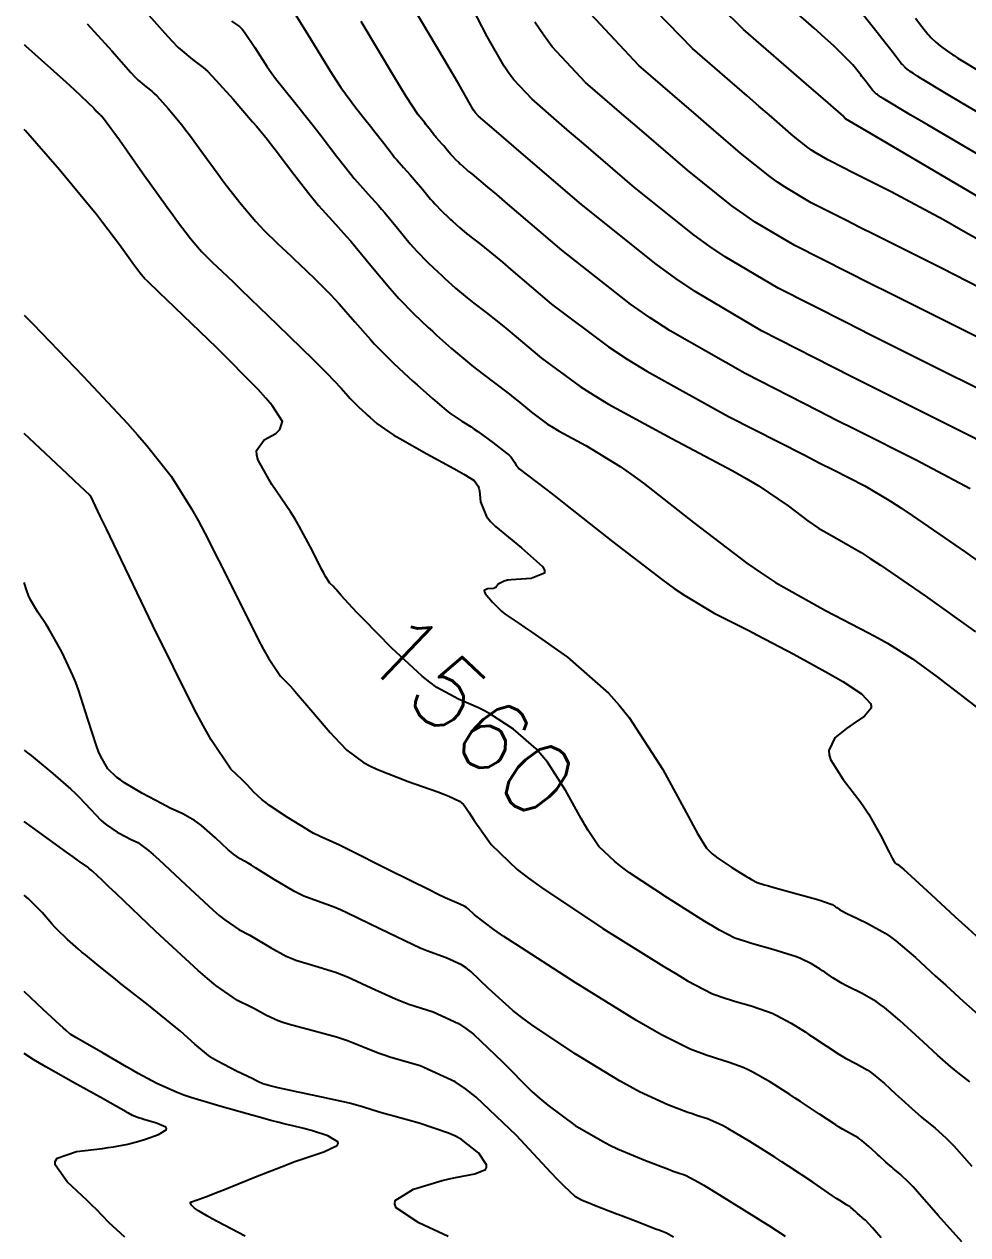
# Model space of a CAD drawing. Header units: metres. Extents: x 837117 to 838479, y 1189012 to 1191015.
# Drawn here: x 837476.5 to 837526.6, y 1190600.8 to 1190665.1 of the extents above; entities that cross this region are included whole.
import ezdxf

# ---------------------------------------------------------------- set-up
doc = ezdxf.new("R2010")
doc.units = ezdxf.units.M
doc.header["$LTSCALE"] = 0.3
doc.layers.add('COTAS 10', color=1, linetype='Continuous')
doc.layers.add('COTAS INT', color=252, linetype='Continuous')
doc.styles.get("Standard").update_dxf_attribs({"font": 'simplex.shx'})

msp = doc.modelspace()

# ---------------------------------------------------------------- linework, layer by layer
at = {"layer": 'COTAS 10'}
for points in [[(837490.445, 1190666.369), (837491.579, 1190664.543), (837492.777, 1190662.58), (837493.062, 1190662.136), (837493.328, 1190661.735), (837494.118, 1190660.647), (837494.746, 1190659.867), (837494.909, 1190659.661), (837495.067, 1190659.459), (837495.599, 1190658.765), (837496.065, 1190658.163), (837496.182, 1190658.018), (837496.294, 1190657.884), (837496.654, 1190657.479), (837497.005, 1190657.094), (837497.112, 1190656.972), (837497.222, 1190656.843), (837497.653, 1190656.32), (837498.089, 1190655.797), (837498.202, 1190655.668), (837498.313, 1190655.545), (837498.686, 1190655.158), (837499.046, 1190654.817), (837499.147, 1190654.723), (837499.25, 1190654.629), (837499.628, 1190654.292), (837500.021, 1190653.96), (837500.133, 1190653.869), (837500.246, 1190653.779), (837500.664, 1190653.458), (837501.515, 1190652.768), (837501.9, 1190652.445), (837502.351, 1190652.065), (837504.518, 1190650.214), (837507.535, 1190647.947), (837508.521, 1190647.304), (837509.572, 1190646.655), (837513.913, 1190644.258), (837517.922, 1190642.208), (837518.764, 1190641.778), (837519.49, 1190641.408), (837521.143, 1190640.571), (837522.507, 1190639.759), (837523.051, 1190639.405), (837523.666, 1190638.995), (837526.488, 1190637.048), (837529.508, 1190634.897)], [(837529.32, 1190650.015), (837525.258, 1190652.111), (837521.686, 1190653.899), (837520.89, 1190654.299), (837520.178, 1190654.657), (837518.302, 1190655.608), (837516.917, 1190656.425), (837516.515, 1190656.7), (837516.104, 1190656.996), (837514.552, 1190658.238), (837512.746, 1190659.793), (837512.176, 1190660.285), (837511.575, 1190660.804), (837509.151, 1190662.901), (837506.598, 1190665.631)], [(837523.831, 1190665.419), (837524.171, 1190664.973), (837524.497, 1190664.564), (837524.58, 1190664.468), (837524.659, 1190664.381), (837524.917, 1190664.128), (837525.155, 1190663.934), (837525.221, 1190663.883), (837525.288, 1190663.834), (837525.529, 1190663.663), (837525.763, 1190663.507), (837525.824, 1190663.466), (837525.884, 1190663.426), (837526.089, 1190663.289), (837527.382, 1190662.516)], [(837526.73, 1190608.897), (837526.091, 1190609.399), (837525.906, 1190609.551), (837525.719, 1190609.709), (837525.014, 1190610.326), (837524.266, 1190611.005), (837524.051, 1190611.202), (837523.832, 1190611.402), (837523.014, 1190612.159), (837522.189, 1190612.857), (837521.967, 1190613.02), (837521.746, 1190613.171), (837520.97, 1190613.609), (837520.275, 1190613.952), (837520.105, 1190614.043), (837519.946, 1190614.132), (837519.451, 1190614.438), (837519.017, 1190614.729), (837518.895, 1190614.809), (837518.772, 1190614.888), (837518.322, 1190615.171), (837517.73, 1190615.458), (837517.517, 1190615.54), (837517.283, 1190615.624), (837516.261, 1190615.934), (837515.246, 1190616.221), (837515.015, 1190616.29), (837514.807, 1190616.354), (837514.239, 1190616.545), (837513.432, 1190616.968), (837513.073, 1190617.179), (837512.656, 1190617.43), (837510.661, 1190618.672), (837508.656, 1190620.009), (837508.233, 1190620.32), (837507.867, 1190620.604), (837507.022, 1190621.415), (837506.465, 1190622.257), (837506.281, 1190622.561), (837506.211, 1190622.682), (837506.085, 1190622.896), (837505.267, 1190624.362), (837504.293, 1190625.878), (837503.997, 1190626.245), (837503.691, 1190626.589), (837502.49, 1190627.64), (837501.268, 1190628.433), (837500.948, 1190628.613), (837500.636, 1190628.778), (837499.577, 1190629.231), (837498.419, 1190629.859), (837498.045, 1190630.133), (837497.647, 1190630.451), (837496.021, 1190631.96), (837494.529, 1190633.477), (837494.218, 1190633.799), (837493.95, 1190634.079), (837493.348, 1190634.736), (837493.064, 1190635.07), (837492.996, 1190635.146), (837492.934, 1190635.215), (837492.749, 1190635.404), (837492.51, 1190635.757), (837492.479, 1190635.813), (837492.414, 1190635.93), (837492.306, 1190636.134), (837491.804, 1190637.143), (837491.12, 1190638.422), (837490.895, 1190638.796), (837490.656, 1190639.18), (837489.668, 1190640.64), (837488.944, 1190641.926), (837488.872, 1190642.2), (837488.855, 1190642.438), (837489.256, 1190643.002), (837489.869, 1190643.354), (837489.985, 1190643.458), (837490.079, 1190643.565), (837490.223, 1190643.977), (837489.684, 1190644.84), (837489.347, 1190645.231), (837488.928, 1190645.689), (837486.733, 1190647.894), (837484.51, 1190650.041), (837484.073, 1190650.462), (837483.714, 1190650.808), (837483.061, 1190651.434), (837482.908, 1190651.584), (837482.865, 1190651.631), (837482.82, 1190651.68), (837482.653, 1190651.877), (837482.383, 1190652.234), (837482.274, 1190652.385), (837482.149, 1190652.558), (837481.574, 1190653.368), (837480.676, 1190654.562), (837480.348, 1190654.976), (837479.987, 1190655.427), (837478.394, 1190657.36), (837476.573, 1190659.426), (837476.514, 1190659.489)], [(837510.989, 1190600.66), (837510.61, 1190600.868), (837510.344, 1190600.968), (837510.205, 1190601.021), (837510.038, 1190601.086), (837509.197, 1190601.412), (837508.233, 1190601.786), (837507.987, 1190601.88), (837507.751, 1190601.971), (837506.978, 1190602.265), (837506.362, 1190602.509), (837506.224, 1190602.568), (837506.101, 1190602.623), (837505.779, 1190602.792), (837505.16, 1190603.381), (837504.85, 1190603.701), (837504.481, 1190604.09), (837502.646, 1190606.06), (837500.508, 1190608.097), (837499.946, 1190608.526), (837499.399, 1190608.898), (837497.531, 1190609.755), (837495.979, 1190610.201), (837495.63, 1190610.313), (837495.315, 1190610.42), (837494.47, 1190610.764), (837493.683, 1190611.086), (837493.405, 1190611.179), (837493.102, 1190611.273), (837491.79, 1190611.627), (837490.52, 1190611.97), (837490.243, 1190612.057), (837489.998, 1190612.142), (837489.383, 1190612.42), (837488.902, 1190612.7), (837488.741, 1190612.786), (837488.568, 1190612.876), (837487.845, 1190613.23), (837486.691, 1190614.022), (837486.246, 1190614.388), (837485.747, 1190614.818), (837483.494, 1190616.897), (837481.394, 1190618.905), (837480.992, 1190619.288), (837480.668, 1190619.597), (837480.144, 1190620.091), (837480.124, 1190620.1), (837480.118, 1190620.104), (837480.111, 1190620.107), (837480.081, 1190620.123), (837480.05, 1190620.144), (837480.041, 1190620.151), (837480.033, 1190620.159), (837480.003, 1190620.191), (837479.967, 1190620.229), (837479.955, 1190620.24), (837479.943, 1190620.252), (837479.889, 1190620.3), (837479.401, 1190620.654), (837479.116, 1190620.86), (837478.764, 1190621.112), (837476.949, 1190622.413), (837476.514, 1190622.728)]]:
    msp.add_lwpolyline(points, dxfattribs=at)
at = {"layer": 'COTAS INT'}
for points in [[(837530.385, 1190654.033), (837521.704, 1190659.142), (837520.129, 1190660.07), (837520.125, 1190660.073), (837520.124, 1190660.074), (837520.122, 1190660.074), (837520.117, 1190660.078), (837520.112, 1190660.081), (837520.111, 1190660.082), (837520.109, 1190660.083), (837520.095, 1190660.097), (837520.088, 1190660.105), (837520.081, 1190660.115), (837520.079, 1190660.117), (837520.077, 1190660.12), (837520.071, 1190660.128), (837520.061, 1190660.141), (837520.057, 1190660.146), (837520.052, 1190660.152), (837520.031, 1190660.179), (837519.199, 1190660.908), (837518.683, 1190661.356), (837518.043, 1190661.912), (837514.701, 1190664.81), (837510.963, 1190668.514)], [(837527.539, 1190653.437), (837526.369, 1190654.104), (837525.32, 1190654.694), (837522.541, 1190656.188), (837520.815, 1190657.052), (837520.43, 1190657.245), (837520.086, 1190657.418), (837519.179, 1190657.878), (837518.51, 1190658.273), (837518.316, 1190658.405), (837518.118, 1190658.548), (837517.367, 1190659.149), (837516.07, 1190660.268), (837515.527, 1190660.737), (837514.904, 1190661.277), (837511.989, 1190663.801), (837508.758, 1190667.146)], [(837531.504, 1190655.611), (837525.632, 1190659.067), (837524.506, 1190659.731), (837523.597, 1190660.267), (837522.116, 1190661.143), (837522.045, 1190661.19), (837522.024, 1190661.204), (837522.002, 1190661.219), (837521.921, 1190661.273), (837521.837, 1190661.332), (837521.814, 1190661.349), (837521.791, 1190661.367), (837521.709, 1190661.435), (837521.619, 1190661.522), (837521.591, 1190661.553), (837521.563, 1190661.586), (837521.449, 1190661.728), (837521.331, 1190661.883), (837521.269, 1190661.965), (837521.16, 1190662.105), (837520.996, 1190662.313), (837520.93, 1190662.397), (837520.856, 1190662.492), (837520.512, 1190662.927), (837519.515, 1190663.921), (837519.028, 1190664.367), (837518.45, 1190664.888), (837515.601, 1190667.389)], [(837482.134, 1190666.712), (837483.971, 1190664.616), (837484.357, 1190664.201), (837484.689, 1190663.859), (837485.444, 1190663.224), (837486.022, 1190662.799), (837486.243, 1190662.589), (837486.491, 1190662.339), (837487.604, 1190661.106), (837488.641, 1190659.9), (837488.841, 1190659.667), (837489.003, 1190659.479), (837489.269, 1190659.165), (837489.312, 1190659.11), (837489.356, 1190659.055), (837489.473, 1190658.91), (837489.766, 1190658.53), (837489.901, 1190658.352), (837490.059, 1190658.143), (837490.826, 1190657.126), (837491.701, 1190656), (837491.927, 1190655.723), (837492.147, 1190655.461), (837492.884, 1190654.639), (837493.631, 1190653.82), (837493.857, 1190653.56), (837494.092, 1190653.286), (837495.008, 1190652.174), (837495.935, 1190651.061), (837496.177, 1190650.786), (837496.412, 1190650.525), (837497.206, 1190649.703), (837497.97, 1190648.977), (837498.186, 1190648.776), (837498.404, 1190648.577), (837499.209, 1190647.86), (837500.044, 1190647.153), (837500.282, 1190646.961), (837500.522, 1190646.769), (837501.413, 1190646.088), (837502.277, 1190645.431), (837502.501, 1190645.256), (837502.717, 1190645.083), (837503.444, 1190644.48), (837504.301, 1190643.851), (837504.6, 1190643.661), (837504.926, 1190643.465), (837506.326, 1190642.702), (837508.162, 1190641.587), (837508.762, 1190641.169), (837509.402, 1190640.703), (837512.045, 1190638.626), (837514.888, 1190636.455), (837515.654, 1190635.93), (837516.41, 1190635.438), (837519.064, 1190633.936), (837521.349, 1190632.761), (837521.872, 1190632.475), (837522.348, 1190632.207), (837523.674, 1190631.381), (837524.992, 1190630.414), (837525.464, 1190630.057), (837525.982, 1190629.662), (837528.239, 1190627.911)], [(837530.981, 1190641.043), (837526.585, 1190643.29), (837521.773, 1190645.703), (837520.563, 1190646.312), (837519.406, 1190646.897), (837515.668, 1190648.798), (837512.138, 1190650.883), (837511.112, 1190651.584), (837510.064, 1190652.338), (837506.104, 1190655.507), (837502.773, 1190658.368), (837501.588, 1190659.386), (837500.638, 1190660.202), (837500.46, 1190660.393), (837500.413, 1190660.457), (837500.366, 1190660.526), (837500.202, 1190660.816), (837499.584, 1190661.903), (837499.25, 1190662.474), (837498.846, 1190663.164), (837496.799, 1190666.63)], [(837529.306, 1190644.65), (837522.915, 1190647.85), (837521.463, 1190648.579), (837520.148, 1190649.241), (837516.546, 1190651.068), (837513.731, 1190652.73), (837512.913, 1190653.289), (837512.077, 1190653.89), (837508.92, 1190656.418), (837506.097, 1190658.843), (837505.473, 1190659.38), (837504.917, 1190659.859), (837503.476, 1190661.102), (837502.506, 1190662.139), (837502.247, 1190662.488), (837501.991, 1190662.863), (837501.102, 1190664.44), (837500.06, 1190666.436)], [(837527.337, 1190660.301), (837526.317, 1190660.903), (837525.489, 1190661.392), (837524.103, 1190662.216), (837523.965, 1190662.308), (837523.924, 1190662.335), (837523.883, 1190662.363), (837523.725, 1190662.468), (837523.563, 1190662.583), (837523.518, 1190662.616), (837523.473, 1190662.651), (837523.313, 1190662.781), (837523.139, 1190662.951), (837523.085, 1190663.011), (837523.03, 1190663.075), (837522.81, 1190663.351), (837522.581, 1190663.651), (837522.52, 1190663.731), (837522.46, 1190663.809), (837522.249, 1190664.081), (837521.932, 1190664.485), (837521.804, 1190664.647), (837521.659, 1190664.831), (837520.994, 1190665.676)], [(837479.856, 1190665.116), (837481.168, 1190663.675), (837482.174, 1190662.527), (837482.386, 1190662.3), (837482.567, 1190662.113), (837482.981, 1190661.765), (837483.297, 1190661.532), (837483.418, 1190661.417), (837483.554, 1190661.281), (837484.163, 1190660.606), (837484.878, 1190659.737), (837485.08, 1190659.478), (837485.284, 1190659.211), (837486.034, 1190658.183), (837486.805, 1190657.119), (837487.021, 1190656.831), (837487.239, 1190656.545), (837488.036, 1190655.533), (837488.82, 1190654.607), (837489.029, 1190654.376), (837489.236, 1190654.155), (837489.953, 1190653.447), (837490.679, 1190652.773), (837490.89, 1190652.574), (837491.106, 1190652.369), (837491.924, 1190651.585), (837492.769, 1190650.732), (837493.002, 1190650.484), (837493.235, 1190650.231), (837494.07, 1190649.276), (837494.892, 1190648.336), (837495.116, 1190648.093), (837495.338, 1190647.858), (837496.13, 1190647.072), (837496.922, 1190646.337), (837497.145, 1190646.134), (837497.37, 1190645.931), (837498.193, 1190645.2), (837498.939, 1190644.573), (837499.115, 1190644.435), (837499.278, 1190644.313), (837499.753, 1190644.001), (837500.241, 1190643.7), (837500.412, 1190643.585), (837500.598, 1190643.457), (837501.398, 1190642.877), (837502.121, 1190642.309), (837502.259, 1190642.188), (837502.37, 1190642.082), (837502.545, 1190641.829), (837502.651, 1190641.63), (837502.718, 1190641.558), (837502.802, 1190641.478), (837503.243, 1190641.13), (837504.27, 1190640.346), (837504.725, 1190639.992), (837505.253, 1190639.578), (837507.772, 1190637.587), (837510.422, 1190635.558), (837511.032, 1190635.121), (837511.588, 1190634.737), (837513.15, 1190633.801), (837514.536, 1190633.111), (837514.98, 1190632.884), (837515.451, 1190632.64), (837517.374, 1190631.627), (837519.201, 1190630.622), (837519.612, 1190630.384), (837519.982, 1190630.164), (837520.977, 1190629.511), (837521.443, 1190629.002), (837521.48, 1190628.873), (837521.476, 1190628.748), (837521.133, 1190628.338), (837520.522, 1190627.929), (837520.351, 1190627.806), (837520.178, 1190627.677), (837519.549, 1190627.174), (837519.231, 1190626.511), (837519.256, 1190626.282), (837519.329, 1190626.033), (837520.001, 1190624.969), (837520.906, 1190623.79), (837521.127, 1190623.468), (837521.335, 1190623.148), (837521.976, 1190622.012), (837522.431, 1190621.102), (837522.521, 1190620.926), (837522.596, 1190620.783), (837522.738, 1190620.538), (837522.787, 1190620.504), (837522.804, 1190620.495), (837522.822, 1190620.485), (837522.899, 1190620.446), (837523.223, 1190620.177), (837523.397, 1190620.021), (837523.608, 1190619.83), (837524.673, 1190618.848), (837525.941, 1190617.676), (837526.28, 1190617.365), (837526.613, 1190617.06), (837527.773, 1190616.007)], [(837487.525, 1190665.251), (837487.951, 1190664.964), (837488.081, 1190664.826), (837488.218, 1190664.663), (837488.756, 1190663.86), (837489.419, 1190662.833), (837489.634, 1190662.529), (837489.863, 1190662.215), (837490.804, 1190661.011), (837491.786, 1190659.793), (837492.04, 1190659.471), (837492.288, 1190659.155), (837493.119, 1190658.07), (837493.848, 1190657.127), (837494.032, 1190656.902), (837494.206, 1190656.691), (837494.769, 1190656.059), (837495.318, 1190655.457), (837495.484, 1190655.266), (837495.657, 1190655.064), (837496.33, 1190654.247), (837497.012, 1190653.429), (837497.189, 1190653.227), (837497.362, 1190653.035), (837497.946, 1190652.43), (837498.508, 1190651.897), (837498.667, 1190651.75), (837498.827, 1190651.603), (837499.418, 1190651.076), (837500.033, 1190650.556), (837500.207, 1190650.415), (837500.384, 1190650.274), (837501.039, 1190649.773), (837501.896, 1190649.1), (837502.2, 1190648.85), (837502.534, 1190648.574), (837503.981, 1190647.347), (837506.037, 1190645.838), (837506.754, 1190645.384), (837507.536, 1190644.914), (837510.895, 1190643.083), (837514.142, 1190641.357), (837514.853, 1190640.952), (837515.483, 1190640.579), (837517.08, 1190639.496), (837518.123, 1190638.699), (837518.404, 1190638.506), (837518.682, 1190638.325), (837519.656, 1190637.774), (837520.956, 1190637.019), (837521.438, 1190636.71), (837521.974, 1190636.358), (837524.352, 1190634.727), (837527.03, 1190632.806)], [(837526.744, 1190640.401), (837523.864, 1190641.931), (837520.632, 1190643.555), (837519.664, 1190644.045), (837518.664, 1190644.552), (837514.791, 1190646.528), (837510.816, 1190648.803), (837509.752, 1190649.499), (837508.705, 1190650.224), (837505.055, 1190653.081), (837502.167, 1190655.556), (837501.6, 1190656.04), (837501.134, 1190656.437), (837500.29, 1190657.144), (837500.107, 1190657.284), (837500.058, 1190657.323), (837500.009, 1190657.363), (837499.838, 1190657.508), (837499.672, 1190657.655), (837499.628, 1190657.696), (837499.583, 1190657.737), (837499.426, 1190657.886), (837499.263, 1190658.055), (837499.215, 1190658.108), (837499.165, 1190658.165), (837498.975, 1190658.393), (837498.787, 1190658.622), (837498.739, 1190658.678), (837498.692, 1190658.731), (837498.539, 1190658.899), (837498.382, 1190659.076), (837498.333, 1190659.135), (837498.282, 1190659.198), (837498.078, 1190659.461), (837497.846, 1190659.764), (837497.777, 1190659.852), (837497.706, 1190659.942), (837497.432, 1190660.282), (837496.792, 1190661.255), (837496.491, 1190661.743), (837496.135, 1190662.327), (837494.402, 1190665.227)], [(837527.976, 1190648.034), (837522.557, 1190650.746), (837521.35, 1190651.352), (837520.269, 1190651.896), (837517.424, 1190653.338), (837515.324, 1190654.578), (837514.714, 1190654.995), (837514.091, 1190655.443), (837511.736, 1190657.328), (837509.422, 1190659.318), (837508.824, 1190659.832), (837508.246, 1190660.331), (837506.314, 1190662.002), (837504.552, 1190663.885), (837504.081, 1190664.518), (837503.617, 1190665.2)], [(837476.514, 1190664.002), (837476.578, 1190663.938), (837478.735, 1190662.008), (837479.164, 1190661.619), (837479.521, 1190661.292), (837480.203, 1190660.638), (837480.377, 1190660.439), (837480.414, 1190660.399), (837480.446, 1190660.367), (837480.517, 1190660.306), (837480.572, 1190660.266), (837480.593, 1190660.246), (837480.617, 1190660.222), (837480.723, 1190660.105), (837481.115, 1190659.573), (837481.32, 1190659.288), (837481.566, 1190658.943), (837482.8, 1190657.2), (837484.105, 1190655.366), (837484.396, 1190654.964), (837484.657, 1190654.608), (837485.344, 1190653.705), (837485.82, 1190653.144), (837485.947, 1190653.003), (837486.072, 1190652.869), (837486.507, 1190652.44), (837487.291, 1190651.699), (837487.637, 1190651.368), (837488.038, 1190650.983), (837489.949, 1190649.14), (837491.852, 1190647.284), (837492.248, 1190646.89), (837492.588, 1190646.549), (837493.34, 1190645.754), (837493.718, 1190645.322), (837493.821, 1190645.21), (837493.923, 1190645.102), (837494.287, 1190644.741), (837494.651, 1190644.403), (837494.753, 1190644.31), (837494.856, 1190644.217), (837495.235, 1190643.881), (837495.876, 1190643.431), (837496.145, 1190643.266), (837496.454, 1190643.082), (837497.898, 1190642.274), (837499.32, 1190641.493), (837499.613, 1190641.327), (837499.864, 1190641.183), (837500.41, 1190640.844), (837500.621, 1190640.552), (837500.66, 1190640.438), (837500.692, 1190640.308), (837500.738, 1190639.72), (837501.066, 1190638.929), (837501.276, 1190638.672), (837501.538, 1190638.398), (837502.911, 1190637.272), (837504.031, 1190636.273), (837504.133, 1190636.079), (837504.145, 1190635.921), (837503.436, 1190635.65), (837502.377, 1190635.58), (837502.169, 1190635.548), (837501.996, 1190635.511), (837501.68, 1190635.335), (837501.546, 1190635.17), (837501.489, 1190635.14), (837501.424, 1190635.118), (837501.117, 1190635.095), (837500.937, 1190635.001), (837500.951, 1190634.933), (837500.994, 1190634.847), (837501.383, 1190634.388), (837501.864, 1190633.917), (837501.966, 1190633.824), (837502.053, 1190633.747), (837502.255, 1190633.603), (837502.799, 1190633.251), (837503.102, 1190633.043), (837503.472, 1190632.787), (837505.358, 1190631.46), (837507.544, 1190629.547), (837508.102, 1190628.921), (837508.64, 1190628.253), (837510.413, 1190625.494), (837511.766, 1190623.01), (837512.04, 1190622.515), (837512.269, 1190622.104), (837512.732, 1190621.318), (837513.048, 1190621.015), (837513.184, 1190620.909), (837513.342, 1190620.793), (837514.09, 1190620.295), (837514.834, 1190619.831), (837514.99, 1190619.737), (837515.124, 1190619.659), (837515.424, 1190619.501), (837515.827, 1190619.378), (837516.024, 1190619.321), (837516.259, 1190619.254), (837517.42, 1190618.933), (837518.58, 1190618.604), (837518.815, 1190618.533), (837519.013, 1190618.471), (837519.415, 1190618.317), (837519.572, 1190618.218), (837519.615, 1190618.191), (837519.657, 1190618.163), (837519.809, 1190618.061), (837520.119, 1190617.89), (837520.262, 1190617.819), (837520.429, 1190617.737), (837521.237, 1190617.353), (837522.227, 1190616.794), (837522.508, 1190616.602), (837522.792, 1190616.393), (837523.843, 1190615.504), (837524.887, 1190614.539), (837525.165, 1190614.283), (837525.44, 1190614.032), (837526.394, 1190613.166), (837527.292, 1190612.38)], [(837476.514, 1190649.637), (837476.603, 1190649.547), (837476.984, 1190649.155), (837477.435, 1190648.689), (837479.65, 1190646.388), (837481.99, 1190643.881), (837482.521, 1190643.285), (837483.001, 1190642.732), (837484.309, 1190641.089), (837485.403, 1190639.349), (837485.748, 1190638.733), (837486.111, 1190638.06), (837487.573, 1190635.149), (837488.925, 1190632.43), (837489.219, 1190631.878), (837489.477, 1190631.413), (837490.119, 1190630.461), (837490.618, 1190629.951), (837490.787, 1190629.766), (837490.969, 1190629.561), (837491.734, 1190628.661), (837492.545, 1190627.709), (837492.755, 1190627.471), (837492.959, 1190627.245), (837493.644, 1190626.521), (837494.536, 1190625.87), (837494.87, 1190625.69), (837495.242, 1190625.509), (837496.898, 1190624.859), (837498.473, 1190624.304), (837498.794, 1190624.184), (837499.064, 1190624.078), (837499.621, 1190623.82), (837499.838, 1190623.631), (837499.893, 1190623.569), (837499.946, 1190623.503), (837500.122, 1190623.229), (837500.403, 1190622.783), (837500.523, 1190622.608), (837500.661, 1190622.411), (837501.311, 1190621.512), (837502.687, 1190620.193), (837503.282, 1190619.73), (837503.971, 1190619.225), (837507.232, 1190617.05), (837510.478, 1190615.028), (837511.157, 1190614.62), (837511.74, 1190614.277), (837513.053, 1190613.588), (837513.787, 1190613.33), (837514.006, 1190613.259), (837514.232, 1190613.188), (837515.103, 1190612.936), (837515.986, 1190612.643), (837516.219, 1190612.548), (837516.447, 1190612.446), (837517.229, 1190612.025), (837517.972, 1190611.558), (837518.174, 1190611.427), (837518.376, 1190611.295), (837519.094, 1190610.814), (837519.772, 1190610.373), (837519.949, 1190610.267), (837520.121, 1190610.167), (837520.703, 1190609.865), (837521.266, 1190609.548), (837521.426, 1190609.438), (837521.587, 1190609.32), (837522.185, 1190608.814), (837522.778, 1190608.265), (837522.936, 1190608.12), (837523.092, 1190607.977), (837523.635, 1190607.485), (837524.146, 1190607.038), (837524.282, 1190606.923), (837524.415, 1190606.813), (837524.879, 1190606.449), (837525.449, 1190605.934), (837525.651, 1190605.729), (837525.871, 1190605.496), (837526.822, 1190604.429)], [(837526.301, 1190600.403), (837525.049, 1190601.804), (837523.945, 1190603.061), (837523.71, 1190603.319), (837523.506, 1190603.537), (837523.027, 1190604.002), (837522.74, 1190604.228), (837522.657, 1190604.296), (837522.572, 1190604.367), (837522.255, 1190604.644), (837521.919, 1190604.95), (837521.822, 1190605.038), (837521.724, 1190605.129), (837521.356, 1190605.469), (837520.985, 1190605.783), (837520.885, 1190605.856), (837520.785, 1190605.924), (837520.436, 1190606.121), (837519.968, 1190606.382), (837519.793, 1190606.49), (837519.599, 1190606.614), (837518.736, 1190607.19), (837517.735, 1190607.862), (837517.454, 1190608.045), (837517.172, 1190608.228), (837516.136, 1190608.879), (837515.164, 1190609.433), (837514.92, 1190609.555), (837514.688, 1190609.663), (837513.944, 1190609.937), (837513.218, 1190610.155), (837512.997, 1190610.228), (837512.768, 1190610.306), (837511.867, 1190610.632), (837510.349, 1190611.396), (837509.73, 1190611.751), (837509.025, 1190612.167), (837505.761, 1190614.187), (837502.615, 1190616.212), (837501.984, 1190616.631), (837501.457, 1190616.99), (837500.422, 1190617.774), (837500.081, 1190618.099), (837499.991, 1190618.168), (837499.904, 1190618.227), (837499.606, 1190618.364), (837498.858, 1190618.688), (837498.486, 1190618.865), (837498.044, 1190619.08), (837495.854, 1190620.173), (837493.683, 1190621.259), (837493.252, 1190621.47), (837492.896, 1190621.643), (837492.227, 1190621.942), (837491.853, 1190622.122), (837491.683, 1190622.219), (837491.483, 1190622.337), (837490.523, 1190622.934), (837489.545, 1190623.588), (837489.334, 1190623.742), (837489.15, 1190623.883), (837488.703, 1190624.294), (837488.349, 1190624.684), (837488.223, 1190624.812), (837488.086, 1190624.95), (837487.49, 1190625.518), (837486.444, 1190627.07), (837486.023, 1190627.827), (837485.545, 1190628.726), (837483.342, 1190633.155), (837481.27, 1190637.465), (837480.874, 1190638.288), (837480.554, 1190638.951), (837480.043, 1190640.011), (837480.03, 1190640.027), (837480.025, 1190640.033), (837480.02, 1190640.038), (837479.997, 1190640.063), (837479.488, 1190640.544), (837479.177, 1190640.837), (837478.792, 1190641.2), (837476.787, 1190643.089), (837476.514, 1190643.354)], [(837522.019, 1190600.625), (837521.769, 1190600.908), (837521.563, 1190601.14), (837521.176, 1190601.554), (837521.064, 1190601.642), (837521.032, 1190601.668), (837520.999, 1190601.696), (837520.876, 1190601.804), (837520.745, 1190601.922), (837520.708, 1190601.957), (837520.669, 1190601.992), (837520.527, 1190602.124), (837520.382, 1190602.246), (837520.344, 1190602.275), (837520.305, 1190602.301), (837520.17, 1190602.377), (837519.814, 1190602.597), (837519.637, 1190602.714), (837519.426, 1190602.855), (837518.379, 1190603.567), (837517.095, 1190604.428), (837516.734, 1190604.663), (837516.372, 1190604.898), (837515.043, 1190605.733), (837513.881, 1190606.421), (837513.622, 1190606.562), (837513.391, 1190606.682), (837512.786, 1190606.938), (837512.204, 1190607.122), (837511.988, 1190607.197), (837511.748, 1190607.282), (837510.681, 1190607.675), (837509.184, 1190608.372), (837508.672, 1190608.648), (837508.119, 1190608.96), (837505.767, 1190610.389), (837503.463, 1190611.935), (837502.939, 1190612.321), (837502.465, 1190612.69), (837501.164, 1190613.87), (837500.223, 1190614.765), (837499.976, 1190614.954), (837499.735, 1190615.118), (837498.914, 1190615.495), (837497.898, 1190615.859), (837497.534, 1190616.014), (837497.134, 1190616.193), (837495.392, 1190617.036), (837493.683, 1190617.868), (837493.303, 1190618.04), (837492.965, 1190618.186), (837492.081, 1190618.503), (837491.355, 1190618.772), (837491.115, 1190618.888), (837490.858, 1190619.021), (837489.791, 1190619.653), (837488.798, 1190620.278), (837488.588, 1190620.407), (837488.406, 1190620.517), (837487.981, 1190620.755), (837487.633, 1190620.995), (837487.498, 1190621.105), (837487.348, 1190621.235), (837486.667, 1190621.863), (837485.923, 1190622.516), (837485.732, 1190622.661), (837485.548, 1190622.792), (837484.938, 1190623.135), (837484.264, 1190623.45), (837484.04, 1190623.562), (837483.8, 1190623.686), (837482.798, 1190624.225), (837481.839, 1190624.797), (837481.627, 1190624.941), (837481.437, 1190625.079), (837480.945, 1190625.527), (837480.577, 1190626.18), (837480.465, 1190626.447), (837480.35, 1190626.753), (837479.899, 1190628.168), (837479.397, 1190629.723), (837479.25, 1190630.117), (837479.099, 1190630.494), (837478.523, 1190631.721), (837477.96, 1190632.73), (837477.817, 1190632.97), (837477.68, 1190633.192), (837477.232, 1190633.851), (837476.843, 1190634.519), (837476.743, 1190634.748), (837476.647, 1190634.995), (837476.514, 1190635.432)], [(837476.514, 1190626.528), (837476.695, 1190626.389), (837476.888, 1190626.235), (837477.101, 1190626.063), (837478.031, 1190625.292), (837478.985, 1190624.457), (837479.211, 1190624.244), (837479.422, 1190624.039), (837480.047, 1190623.367), (837480.577, 1190622.807), (837480.727, 1190622.673), (837480.879, 1190622.549), (837481.44, 1190622.174), (837481.955, 1190621.897), (837482.079, 1190621.833), (837482.194, 1190621.775), (837482.541, 1190621.613), (837483.108, 1190621.194), (837483.362, 1190620.975), (837483.659, 1190620.71), (837485.081, 1190619.38), (837486.547, 1190618.026), (837486.872, 1190617.747), (837487.162, 1190617.508), (837487.913, 1190616.993), (837488.487, 1190616.697), (837488.665, 1190616.597), (837488.85, 1190616.489), (837489.587, 1190616.036), (837490.428, 1190615.581), (837490.679, 1190615.472), (837490.937, 1190615.371), (837491.936, 1190615.065), (837493.033, 1190614.73), (837493.354, 1190614.609), (837493.683, 1190614.477), (837494.931, 1190613.9), (837496.225, 1190613.306), (837496.582, 1190613.164), (837496.939, 1190613.03), (837498.223, 1190612.625), (837499.567, 1190612.008), (837499.961, 1190611.74), (837500.365, 1190611.431), (837501.905, 1190609.965), (837503.473, 1190608.39), (837503.895, 1190608.011), (837504.312, 1190607.658), (837505.773, 1190606.59), (837507.212, 1190605.753), (837507.615, 1190605.545), (837508.019, 1190605.347), (837509.496, 1190604.719), (837510.728, 1190604.258), (837510.979, 1190604.166), (837511.19, 1190604.089), (837511.627, 1190603.939), (837512.094, 1190603.702), (837512.324, 1190603.569), (837512.597, 1190603.408), (837513.95, 1190602.587), (837515.401, 1190601.684), (837515.737, 1190601.471), (837516.044, 1190601.275), (837516.913, 1190600.702)], [(837499.024, 1190600.688), (837497.468, 1190601.406), (837496.268, 1190602.213), (837496.184, 1190602.413), (837496.207, 1190602.603), (837497.186, 1190603.205), (837498.708, 1190603.655), (837499.074, 1190603.75), (837499.415, 1190603.831), (837500.444, 1190604.017), (837501.005, 1190604.247), (837501.052, 1190604.357), (837501.051, 1190604.487), (837500.652, 1190605.124), (837499.736, 1190605.835), (837499.408, 1190606.012), (837499.048, 1190606.18), (837497.481, 1190606.714), (837495.946, 1190607.133), (837495.607, 1190607.229), (837495.304, 1190607.316), (837494.522, 1190607.556), (837493.855, 1190607.75), (837493.625, 1190607.807), (837493.376, 1190607.866), (837492.314, 1190608.093), (837491.236, 1190608.314), (837490.977, 1190608.37), (837490.734, 1190608.423), (837489.999, 1190608.593), (837489.493, 1190608.718), (837489.395, 1190608.743), (837489.315, 1190608.764), (837489.179, 1190608.803), (837488.954, 1190608.911), (837488.818, 1190608.976), (837488.65, 1190609.056), (837487.777, 1190609.468), (837486.782, 1190609.998), (837486.537, 1190610.152), (837486.305, 1190610.31), (837485.575, 1190610.905), (837484.805, 1190611.597), (837484.548, 1190611.816), (837484.271, 1190612.047), (837483.11, 1190612.976), (837481.925, 1190613.906), (837481.633, 1190614.137), (837481.356, 1190614.356), (837480.488, 1190615.049), (837479.764, 1190615.643), (837479.579, 1190615.799), (837479.4, 1190615.951), (837478.808, 1190616.473), (837478.269, 1190616.994), (837478.123, 1190617.146), (837477.978, 1190617.302), (837477.468, 1190617.894), (837476.735, 1190618.625), (837476.514, 1190618.814)], [(837488.251, 1190600.709), (837486.785, 1190601.475), (837486.49, 1190601.631), (837486.244, 1190601.764), (837485.759, 1190602.043), (837485.601, 1190602.166), (837485.561, 1190602.2), (837485.523, 1190602.234), (837485.4, 1190602.357), (837485.339, 1190602.462), (837485.339, 1190602.485), (837485.347, 1190602.506), (837485.441, 1190602.556), (837485.642, 1190602.615), (837485.719, 1190602.64), (837485.804, 1190602.67), (837486.187, 1190602.807), (837486.868, 1190603.072), (837487.141, 1190603.181), (837487.451, 1190603.306), (837488.877, 1190603.886), (837490.434, 1190604.501), (837490.826, 1190604.648), (837491.202, 1190604.784), (837492.421, 1190605.193), (837493.128, 1190605.53), (837493.181, 1190605.623), (837493.172, 1190605.714), (837492.626, 1190606.039), (837491.765, 1190606.317), (837491.559, 1190606.378), (837491.366, 1190606.433), (837490.783, 1190606.575), (837490.304, 1190606.679), (837490.176, 1190606.709), (837490.05, 1190606.74), (837489.612, 1190606.858), (837488.938, 1190607.048), (837488.663, 1190607.124), (837488.35, 1190607.21), (837486.899, 1190607.605), (837485.353, 1190608.072), (837484.98, 1190608.202), (837484.63, 1190608.334), (837483.563, 1190608.814), (837482.568, 1190609.356), (837482.264, 1190609.526), (837481.947, 1190609.704), (837480.699, 1190610.422), (837479.628, 1190611.046), (837479.258, 1190611.262), (837478.991, 1190611.417), (837478.98, 1190611.424), (837478.977, 1190611.426), (837478.973, 1190611.429), (837478.956, 1190611.44), (837478.724, 1190611.649), (837478.584, 1190611.775), (837478.411, 1190611.932), (837477.513, 1190612.745), (837476.514, 1190613.711)], [(837481.86, 1190600.649), (837480.998, 1190601.438), (837480.329, 1190602.132), (837480.099, 1190602.357), (837479.851, 1190602.597), (837478.794, 1190603.586), (837478.151, 1190604.492), (837478.164, 1190604.681), (837478.259, 1190604.842), (837479.291, 1190605.2), (837480.663, 1190605.371), (837480.973, 1190605.415), (837481.253, 1190605.457), (837482.009, 1190605.598), (837482.598, 1190605.754), (837482.772, 1190605.807), (837482.951, 1190605.863), (837483.635, 1190606.101), (837484.055, 1190606.356), (837484.067, 1190606.423), (837484.034, 1190606.489), (837483.537, 1190606.713), (837482.862, 1190606.907), (837482.715, 1190606.953), (837482.587, 1190606.996), (837482.271, 1190607.123), (837482.054, 1190607.242), (837481.987, 1190607.279), (837481.918, 1190607.318), (837481.645, 1190607.475), (837481.083, 1190607.792), (837480.831, 1190607.931), (837480.538, 1190608.094), (837479.132, 1190608.867), (837477.659, 1190609.698), (837477.323, 1190609.896), (837477.018, 1190610.081), (837476.514, 1190610.412)]]:
    msp.add_lwpolyline(points, dxfattribs=at)

# ---------------------------------------------------------------- texts
at = {"layer": 'COTAS 10', "insert": (837494.206, 1190631.534), "char_height": 3.8, "attachment_point": 7, "rotation": 316.28234}
msp.add_mtext('1560', dxfattribs=at)

doc.saveas('drawing.dxf')
